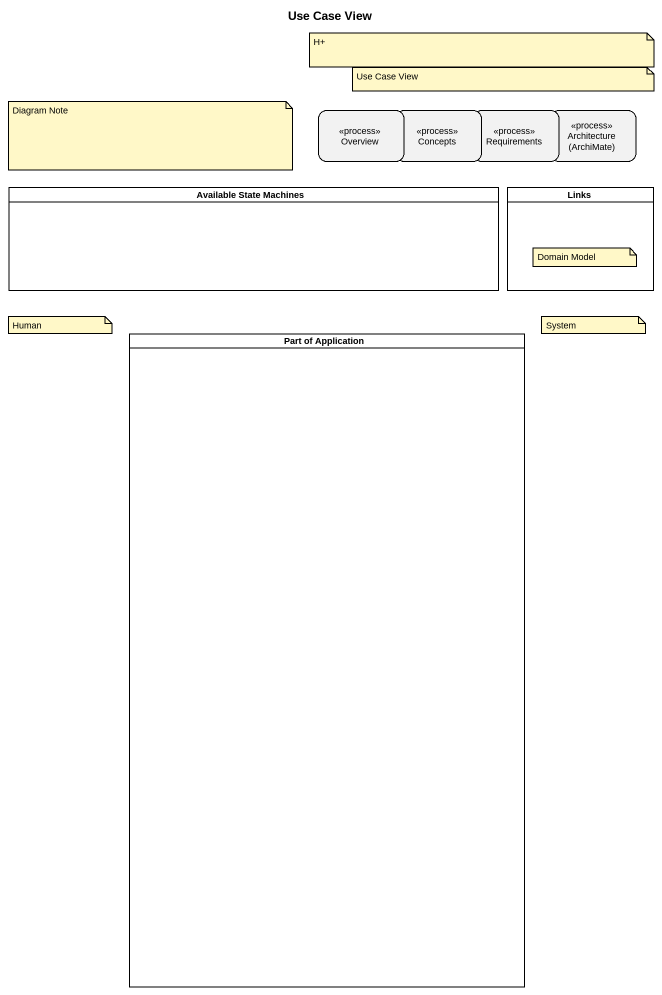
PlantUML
@startuml
title Use Case View
hide empty description
state Overview <<process>>
state Concepts <<process>>
state Requirements <<process>>
state "Architecture (ArchiMate)" as Architecture_ArchiMate <<process>>
state "Available State Machines" as Available_State_Machines <<partition>>
state Links <<partition>>
state "Part of Application" as Part_of_Application <<partition>>
note as N1
  H+
end note
note as N2
  Use Case View
end note
note as N3
  Diagram Note
end note
note as N4
  Domain Model
end note
note as N5
  Human
end note
note as N6
  System
end note
@enduml
